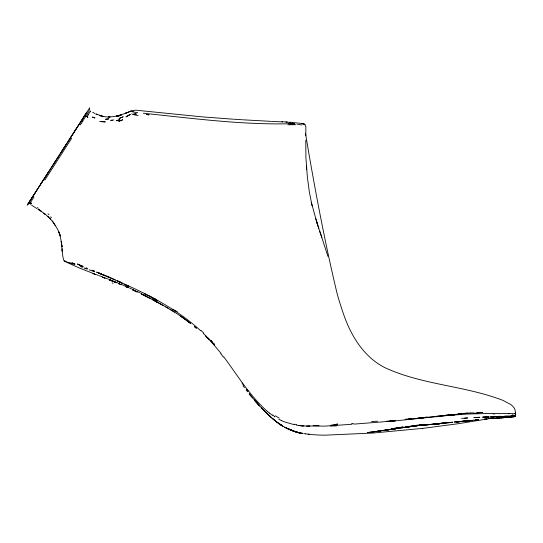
<?xml version="1.0" encoding="UTF-8"?>
<svg xmlns="http://www.w3.org/2000/svg" width="543" height="543" viewBox="0 0 543 543"><rect width="100%" height="100%" fill="white"/><g stroke="black" fill="none" stroke-linecap="round" stroke-linejoin="round"><path stroke-width="0.81" d="M303.971 124.035L302.159 124.055M305.777 140.196L305.906 157.626L307.386 177.289L309.34 191.93L312.089 205.79M304.467 124.578L304.793 124.082L304.44 124.822M514.845 416.298L515.551 415.51M515.687 414.92L515.606 415.422L515.416 412.829M305.79 135.75L305.865 126.777L304.793 124.082M495.766 416.8L490.953 416.949L515.334 415.863M461.387 413.915L458.401 413.942M514.703 416.535L515.456 415.687L514.913 416.203L510.461 416.23L514.907 416.209L515.382 415.782M131.379 111.329L131.793 110.833A18.428 18.428 0 0 1 136.184 110.215L202.648 116.915L233.11 119.182M515.253 415.66L514.913 416.203L511.934 416.25L515.131 416.196L511.974 416.155L514.92 416.189L511.974 416.155L513.434 416.135L512.762 414.866M515.504 413.664L515.008 413.746M515.422 415.687L514.669 416.59L513.101 416.671L514.662 416.603L515.429 415.687L514.662 416.603L513.087 416.691L514.655 416.617C517.574 414.547 512.931 417.777 508.397 417.207L514.621 416.664M74.941 130.829L79.421 123.865M515.409 415.368L515.545 415.137M515.131 413.318L515.483 413.495M442.66 415.687L449.041 414.845M448.857 415.157L458.285 414.146M497.985 416.739L500.191 416.515M445.844 415.266L449.027 414.872M467.767 413.074L458.502 413.793L470.774 412.965M473.523 413.298L476.537 413.169M515.3 415.558L515.029 415.999M501.508 417.56L503.381 417.506M510.04 416.909L508.479 417.072L511.567 416.814M417.452 418.463L426.968 417.282M505.886 416.243L504.087 416.366L507.542 416.182M484.424 419.135L487.166 418.999L484.41 419.155M29.967 200.896L37.637 188.978M72.952 133.897L42.775 180.941M44.831 180.1L71.69 138.248M27.15 205.302L89.738 107.785L89.079 111.145L82.719 121.062M65.859 144.974L66.592 143.827M81.172 123.458L80.188 124.999M30.625 204.507L31.182 203.632M87.586 115.734L88.095 114.94M90.362 111.41L90.593 111.037L88 115.082M27.842 204.209L30.584 202.295L31.229 203.564L30.578 202.308L27.842 204.209L36.449 190.817M63.531 148.606L65.065 146.216M79.794 123.302L86.425 112.944M84.016 116.718L84.728 115.598M29.953 203.272L30.551 202.349M87.084 116.487L87.844 117.573L87.084 116.494L85.55 116.664L87.104 116.467M38.438 208.274L37.413 207.589M48.931 214.723L48.001 213.881M40.684 184.213L42.327 181.654M54.918 162.031L55.583 160.993M57.171 158.522L58.04 157.165M84.803 115.462L86.928 112.17M80.174 122.684L83.52 117.464M53.248 164.631L54.117 163.273M61.868 151.192L62.621 150.017M36.727 190.369L39.91 185.434M39.042 186.758L48.483 172.063M30.476 202.464L33.971 197.028M69.049 139.979L79.726 123.383M73.814 132.573L74.527 131.474M515.504 415.585L515.11 416.23L511.961 416.182M117.458 116.575L121.347 115.055M127.3 112.537L125.365 113.311L131.162 111.023C121.557 114.933 111.016 119.039 100.577 115.802L103.082 116.406L95.928 113.982M119.813 115.191L121.734 114.451M129.234 111.777L131.162 111.03M121.503 114.804L117.79 116.066M64.868 260.973L64.149 261L66.151 261.672A37.311 1.758 25.3 0 1 65.465 261.142M334.176 424.945L337.644 424.056L331.074 425.203M494.028 417.839L458.889 423.628L422.821 428.366M500.368 416.237L490.994 416.881M386.731 429.947L393.22 428.977L380.263 430.911M409.3 426.75L412.524 426.309L367.428 432.615L422.128 425.04L431.318 424.483L412.666 426.085L425.305 424.674L431.305 424.517L425.312 424.66L409.402 426.588M383.399 430.592L396.39 428.61M112.292 120.166L110.663 120.41L113.86 119.955M406.191 427.015L409.449 426.526M386.657 430.076L389.894 429.588M376.964 431.509L380.188 431.033L373.774 431.875M402.954 427.497L406.103 427.165L402.865 427.64M398.84 428.21L389.969 429.479L399.648 428.094M415.823 425.719L417.458 425.481M415.728 425.888L440.678 423.567L428.312 424.572L440.678 423.567L431.271 424.456M416.06 425.318L422.413 424.558M458.265 414.187L451.946 414.92M415.918 425.563L409.531 426.384L412.707 425.977M422.25 424.85L419.074 425.257L422.128 425.04M412.531 426.289L402.892 427.599L412.558 426.248L406.144 427.097L409.32 426.703M373.862 431.719L376.279 431.42M417.506 418.368L420.71 417.981L414.411 418.619L420.723 417.94M445.64 415.612L426.954 417.309M419.033 425.298L425.352 424.585L422.21 424.918M417.424 418.524L420.587 418.158M367.428 432.615L370.604 432.248M422.821 428.366L372.987 433.029L325.203 435.167A144.676 144.669 90 0 1 312.768 434.644L309.401 434.319A92.018 92.018 90 0 1 308.057 434.162A92.018 92.018 -90 0 0 309.401 434.319M442.701 415.612L436.47 416.196M411.214 419.047L414.35 418.707M444.018 422.888L440.889 423.214L447.181 422.556M440.672 423.588L434.441 424.11M511.499 416.929L508.404 417.207L513.04 416.773M440.678 423.574L437.549 423.886L450.215 422.468M408.282 419.013L411.424 418.694L405.173 419.298M420.608 418.124L423.75 417.805M468.955 420.655L462.69 421.259L472.077 420.431L456.425 421.945L462.636 421.388M443.807 423.262L450.086 422.63M474.562 420.031L468.894 420.791L472.077 420.431M468.887 420.784L472.01 420.472L468.894 420.777M459.561 421.633L456.425 421.945L465.819 421.022M456.358 422.013L465.758 421.09M420.696 417.981L423.818 417.676M459.568 421.633L462.697 421.327M392.48 420.873L386.378 421.239M497.089 418.198L492.365 418.592L499.241 418.062M459.677 421.483L462.806 421.198M475.213 420.139L478.335 419.848L475.281 420.058M448.966 415.341L397.191 420.696L353.832 424.131M499.35 417.886L503.327 417.601M508.357 417.268L503.28 417.676M449.801 415.266L468.365 414.01L494.055 413.372M464.625 418.205L467.733 417.947L461.564 418.381M506.775 417.424L508.336 417.309M489.969 418.531L491.877 418.395L488.666 418.592L492.508 418.361M352.02 424.259L325.277 426.119L302.403 425.936M431.291 424.429L434.393 424.232M377.589 421.192L371.507 421.538M508.967 416.291L505.777 416.427L510.44 416.264M482.781 417.316L493.411 416.902L490.947 416.963M500.157 416.569L495.793 416.752L502.146 416.529L495.8 416.739M500.117 416.637L502.126 416.562M470.761 412.992L473.767 412.884M485.625 417.173L488.327 417.105M288.998 123.831L291.761 123.763M509.056 413.596L495.264 413.372M288.231 123.797C239.673 124.754 191.509 118.211 143.338 113.249M428.312 424.572L431.271 424.551M289.385 123.79L291.482 123.797M292.697 123.797L293.485 123.797M495.895 416.576L498.06 416.61M514.913 416.203L513.42 416.169L512.721 414.933M509.585 413.596L514.764 413.712M281.932 121.741L287.274 122.019M270.808 121.361L242.775 119.786M271.534 121.388L282.57 121.903M285.883 122.087L290.783 122.413M233.85 119.229L242.029 119.738M289.867 122.229L292.467 122.419M296.953 124.096L301.732 125.033M303.965 425.97L298.351 425.393M292.385 122.542L297.55 122.996M298.338 123.078L301.222 123.404M132.288 111.824L137.759 112.713M102.607 121.666L105.349 121.917L101.276 121.496M307.392 434.074L305.716 433.823M300.13 425.678L296.369 425.081M302.023 433.416C281.905 430.07 267.102 414.642 254.314 399.94M301.996 433.457L294.333 431.441L284.946 427.355L294.333 431.441L299.363 432.907L287.227 428.495L294.333 431.441L301.996 433.463L296.824 432.208M294.143 424.653L284.098 421.768A48.028 46.284 -75.6 0 1 281.396 420.533M81.022 265.771L83.181 266.403L77.371 264L81.022 265.771L79.102 264.936M69.558 262.724L67.549 262.113M71.615 263.396L69.986 262.86M94.72 271.785L89.167 269.817M72.185 263.586L74.004 264.251M92.059 270.21L94.448 271.066M98.656 273.17C134.854 288.014 171.758 304.263 200.903 330.918M87.389 269.172L84.002 267.93M98.914 273.21L103.584 275.063M96.254 274.575L98.358 275.355M99.057 275.62L102.566 276.93M80.31 266.545L82.529 267.38M94.149 273.787L79.495 268.072L66.68 262.303A15.204 15.204 0 0 1 66.11 261.964M104.663 277.724L108.159 279.061M114.274 281.736L116.609 282.672L109.591 279.883L116.562 282.76M108.858 279.333L110.948 280.154M103.761 274.792L108.376 276.726M113.032 280.989L115.109 281.837M128.684 286.331L124.15 284.227L128.684 286.331L126.397 285.313M115.252 279.754L108.335 276.801M117.186 282.693L119.263 283.561M289.562 429.527L291.91 430.531M121.327 284.437L122.704 285.027M123.397 285.326L125.453 286.215M119.711 281.973L121.992 283.012L117.471 280.867L122.012 282.971M127.517 287.125L128.888 287.729M129.573 288.034L131.623 288.957M144.479 293.858L151.293 297.041L149.006 295.996M172.891 309.354L177.289 311.716M132.309 289.263L133.673 289.887M95.921 113.989L97.048 114.512M137.148 291.896L132.621 289.806L137.141 291.903M132.621 289.806L137.148 291.924M137.752 291.774L139.789 292.731M140.461 293.05L141.818 293.695M150.526 298.623L141.642 294.062C158.59 302.702 175.64 311.546 190.593 323.431L180.581 316.08L184.661 318.911M141.642 294.062L146.094 296.342M281.383 420.567L278.756 419.203M151.008 297.469L155.441 299.763L153.228 298.609M144.56 293.736L146.759 294.883M152.719 299.77L163.64 305.702M92.683 112.286L94.835 113.446M159.296 303.293L161.468 304.494M165.812 306.91L167.97 308.146M170.108 309.415L174.337 312.021M31.643 205.186L36.795 208.553M274.29 416.508L274.914 416.915M37.854 209.198C45.083 213.575 51.904 219.033 55.936 226.635C63.036 236.544 60.809 249.447 63.714 260.416M50.479 216.881L51.49 217.573M272.437 415.266L269.437 413.074M276.421 421.836L282.72 426.099C274.643 421.212 267.855 414.506 261.353 407.732L263.165 409.619M272.525 418.524L274.48 420.18M267.699 411.669C249.943 396.125 237.725 375.607 223.77 356.853M211.017 341.092L207.63 337.515M203.367 333.314L211.336 341.805L221.171 353.527M214.214 344.907L210.969 341.174M207.446 337.814L205.749 335.981L209.123 339.626M256.045 401.915L254.334 399.899L259.547 405.838L249.183 393.858L252.597 397.944M259.547 405.838L254.321 399.94M249.189 393.858L250.886 395.908M246.522 389.222L248.137 391.157M246.047 389.806L247.601 391.829M52.243 220.967L53.777 223.132M243.04 385.7L244.506 387.783M55.189 225.501L53.737 223.207M242.09 383.039L243.461 385.197M311.315 202.301L316.725 221.985L327.918 256.344M321.87 237.4L319.766 231.42M315.775 218.781L318.714 228.298M316.725 221.985L317.73 225.128M61.169 241.391L62.092 246.827L61.848 244.907M305.485 133.252L308.967 154.036C317.092 200.55 325.956 247.011 336.959 292.935A271.588 271.581 -90 0 0 342.402 310.752C349.699 333.524 362.541 356.133 384.492 367.462C421.368 384.743 463.41 385.544 501.393 399.784A61.074 61.067 0 0 1 503.049 400.408L510.868 404.596A21.292 21.292 0 0 1 512.931 406.476L513.922 407.617A7.208 7.208 0 0 1 515.015 409.87L515.565 413.583M306.306 165.758L306.693 169.565M133.334 111.553A5.45 1.011 -1 0 1 131.881 111.267M138.166 115.469A20.193 5.186 -5 0 1 131.698 113.881M288.713 123.492A25.345 5.606 -6.2 0 1 289.914 123.492M294.618 124.048A27.286 1.86 2.5 0 1 293.329 124.062M287.885 124.761A29.139 1.595 -2.2 0 1 295.657 124.72M303.557 124.021A23.736 1.31 9.4 0 1 303.686 124.082M301.222 123.417A15.285 15.285 0 0 1 303.937 123.919M65.9 261.835A15.204 15.204 0 0 1 65.282 261.414M64.882 261.122A15.204 15.204 0 0 1 64.685 260.966M305.702 433.898A37.664 37.664 0 0 1 304.202 433.606M303.211 433.375A37.664 37.664 0 0 1 302.227 433.117M81.335 123.281A52.128 0.543 -57.2 0 1 82.774 121.041M70.074 263.151A21.639 3.407 34.1 0 1 70.529 263.314M71.975 263.708A21.917 3.923 34.6 0 1 72.552 263.912M85.047 268.534A46.04 2.783 15.6 0 1 85.875 268.731M87.532 268.371A50.628 4.792 16.6 0 1 86.167 267.875M93.946 271.059A36.754 1.052 19.1 0 1 92.595 270.577M112.123 282.91A64.549 1.453 19.8 0 1 113.093 283.256M201.229 330.592A155.278 148.809 23.2 0 1 203.7 333.002M220.784 353.764A179.774 140.019 40.4 0 1 223.377 357.077M269.409 413.114A54.307 53.092 -62.9 0 1 267.665 411.709M274.419 416.25A81.307 70.088 57.2 0 1 272.572 415.001M279.245 418.13A70.909 64.407 64.6 0 1 275.511 415.816M296.526 424.619A102.274 78.375 -2.9 0 1 294.313 424.192M302.39 426.024A50.859 42.381 -6.4 0 1 300.109 425.766M353.418 423.499A63.64 24.808 2 0 1 351.647 423.615M493.655 414.01A64.943 35.01 -32.4 0 1 494.856 413.997M508.92 413.725A15.537 5.654 -24.5 0 1 509.443 413.712M128.46 115.272L125.956 116.928L130.381 114.512L128.46 115.272M122.657 119.833L118.842 121.265L122.657 119.833M123.078 116.888L119.175 118.449L123.078 116.888M118.062 120.207L116.27 120.736L119.833 119.718L118.062 120.207M118.007 115.734L116.263 116.202L118.001 115.74M135.153 113.908L133.524 114.166L136.497 114.064L135.153 113.908M108.743 118.897L105.62 119.243L108.743 118.897M396.777 427.972L393.519 428.488L403.279 426.961L396.777 427.972M396.417 428.556L393.186 429.038L396.424 428.556M427.022 417.194L420.784 417.839L427.022 417.194M333.911 425.305L330.775 425.671L336.843 425.318L333.911 425.305M452.59 422.203L450.228 422.468L452.59 422.216M454.986 414.764L448.742 415.361L454.986 414.764M456.534 421.796L454.165 422.054L458.122 421.619L456.561 421.755M439.294 416.379L436.151 416.698L439.294 416.379M478.268 419.909L475.139 420.201L478.268 419.909M392.433 420.94L389.331 421.219L395.426 420.805L392.433 420.94M501.393 417.743L497.171 418.062L501.393 417.743M506.795 417.363L505.105 417.519L506.795 417.363M505.065 417.581L501.311 417.879L505.065 417.581M509.945 417.072L508.418 417.2L509.945 417.072M479.795 412.619L476.727 412.856L482.795 412.551L479.795 412.619M469.03 420.655L465.942 420.879L469.03 420.655M476.903 417.377L473.842 417.581L479.903 417.309L476.903 417.377M488.442 416.922L482.91 417.099L488.442 416.922M336.592 425.746L330.667 425.807L336.592 425.746M316.107 425.529L313.094 425.644L318.992 425.685L316.107 425.529M498.046 416.63L495.827 416.698L498.033 416.657M309.802 426.153L306.788 426.235L309.775 426.194M505.811 416.372L504.06 416.406L505.805 416.386M109.964 116.962L108.532 116.955L109.964 116.962M291.801 123.689L289.107 123.648L294.442 123.804L291.801 123.689M101.215 121.591L99.864 121.442L102.546 121.754L101.215 121.591M147.791 114.621L146.481 114.41L149.081 114.906L147.791 114.621M302.017 433.429L299.349 432.934L302.017 433.429M94.842 117.953L92.486 117.112L94.842 117.953M100.611 115.747L99.396 115.367L100.611 115.747M188.652 321.884L186.67 320.39L188.652 321.884M101.419 273.869L96.661 272.152L101.419 273.869M104.86 278.097L102.512 277.188L104.86 278.097M95.453 274.453L93.104 273.529L95.453 274.453M111.899 280.86L109.557 279.93L111.899 280.86M73.414 263.464L71.839 262.798L75.049 264.19L73.414 263.464M121.191 284.702L118.876 283.724L121.191 284.708M128.06 287.709L125.793 286.69L128.06 287.702M157.748 300.761L155.508 299.648L157.742 300.774M157.11 302.112L154.918 300.931L157.103 302.118M40.019 210.372L38.94 209.741L41.078 211.003L40.019 210.372M155.678 299.39L153.56 298.093L155.665 299.403M282.727 426.092L278.478 423.33L282.727 426.092M44.92 214.132L43.935 213.351L44.92 214.132M214.533 344.391L212.713 342.85L211.288 340.658L212.713 342.85L214.533 344.391M196.308 328.196L194.435 326.587L196.308 328.196M270.59 416.841L268.704 415.096L270.59 416.841M48.775 217.248L47.865 216.399L48.768 217.248M50.56 219.039L49.678 218.116L50.56 219.046M59.16 233.028L58.61 231.617L59.153 233.042M59.784 234.366L59.268 232.866L60.225 235.974L59.784 234.366M62.228 251.205L62.207 248.911L62.228 251.212"/></g></svg>
